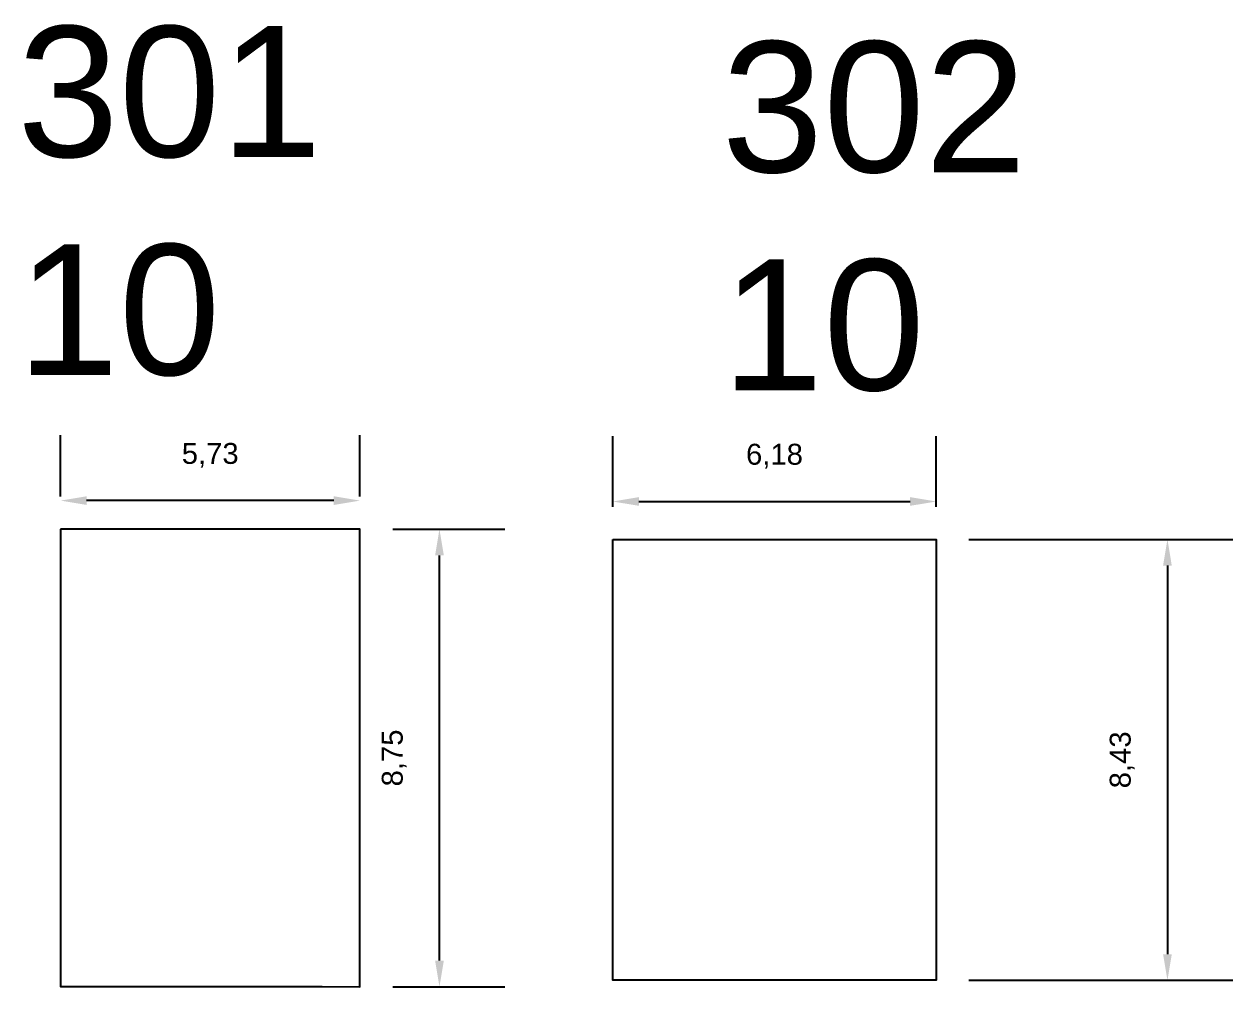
# Model space of a CAD drawing. Header units: millimetres. Extents: x 0 to 223, y -18 to 76.
# Drawn here: x 180.72 to 203.83, y 49.17 to 67.57 of the extents above; entities that cross this region are included whole.
import ezdxf

# ---------------------------------------------------------------- set-up
doc = ezdxf.new("R2010")
doc.units = ezdxf.units.MM
doc.layers.add('LOSAS', color=7, linetype='Continuous')
doc.styles.get("Standard").update_dxf_attribs({"font": 'arial.ttf'})
doc.dimstyles.new('ISO-25', dxfattribs={"dimtxt": 2.5, "dimasz": 2.5, "dimexe": 1.25, "dimexo": 0.625, "dimtad": 1, "dimtxsty": 'Standard', "dimcen": 2.5, "dimadec": 0, "dimazin": 0, "dimtfac": 1, "dimtmove": 0, "dimatfit": 3, "dimfxl": 1, "dimarcsym": 0})

# ---------------------------------------------------------------- blocks, each defined once
blk = doc.blocks.new('*D337')
at = {"layer": 'Defpoints', "color": 0, "transparency": 16777216}
for p in [(181.418, 58.467), (181.418, 57.921), (187.143, 57.921)]:
    blk.add_point(p, dxfattribs=at)
at = {"layer": 'LOSAS', "color": 0, "lineweight": -2, "transparency": 16777216}
for p, q in [((181.418, 58.546), (181.418, 59.717)), ((187.143, 58.546), (187.143, 59.717)), ((186.643, 58.467), (181.918, 58.467))]:
    blk.add_line(p, q, dxfattribs=at)
at = {"layer": 'LOSAS', "color": 0, "transparency": 16777216}
for points in [[(181.918, 58.55), (181.918, 58.384), (181.418, 58.467)], [(186.643, 58.55), (186.643, 58.384), (187.143, 58.467)]]:
    blk.add_solid(points, dxfattribs=at)
at = {"layer": 'LOSAS', "color": 0, "transparency": 16777216, "insert": (184.28, 59.332), "char_height": 0.4, "attachment_point": 5}
blk.add_mtext('5,73', dxfattribs=at)
blk = doc.blocks.new('*D338')
at = {"layer": 'Defpoints', "color": 0, "transparency": 16777216}
for p in [(187.143, 57.921), (188.662, 57.921), (187.143, 49.174)]:
    blk.add_point(p, dxfattribs=at)
at = {"layer": 'LOSAS', "color": 0, "lineweight": -2, "transparency": 16777216}
for p, q in [((187.768, 57.921), (189.912, 57.921)), ((188.662, 49.674), (188.662, 57.421)), ((187.768, 49.174), (189.912, 49.174))]:
    blk.add_line(p, q, dxfattribs=at)
at = {"layer": 'LOSAS', "color": 0, "transparency": 16777216}
for points in [[(188.579, 57.421), (188.746, 57.421), (188.662, 57.921)], [(188.579, 49.674), (188.746, 49.674), (188.662, 49.174)]]:
    blk.add_solid(points, dxfattribs=at)
at = {"layer": 'LOSAS', "color": 0, "transparency": 16777216, "insert": (187.797, 53.548), "char_height": 0.4, "attachment_point": 5, "rotation": 90}
blk.add_mtext('8,75', dxfattribs=at)
blk = doc.blocks.new('*D339')
at = {"layer": 'Defpoints', "color": 0, "transparency": 16777216}
for p in [(198.159, 58.45), (191.976, 57.725), (198.159, 57.725)]:
    blk.add_point(p, dxfattribs=at)
at = {"layer": 'LOSAS', "color": 0, "lineweight": -2, "transparency": 16777216}
for p, q in [((191.976, 58.35), (191.976, 59.7)), ((198.159, 58.35), (198.159, 59.7)), ((192.476, 58.45), (197.659, 58.45))]:
    blk.add_line(p, q, dxfattribs=at)
at = {"layer": 'LOSAS', "color": 0, "transparency": 16777216}
for points in [[(192.476, 58.534), (192.476, 58.367), (191.976, 58.45)], [(197.659, 58.534), (197.659, 58.367), (198.159, 58.45)]]:
    blk.add_solid(points, dxfattribs=at)
at = {"layer": 'LOSAS', "color": 0, "transparency": 16777216, "insert": (195.067, 59.316), "char_height": 0.4, "attachment_point": 5}
blk.add_mtext('6,18', dxfattribs=at)
blk = doc.blocks.new('*D340')
at = {"layer": 'Defpoints', "color": 0, "transparency": 16777216}
for p in [(198.159, 57.725), (198.159, 49.298), (202.579, 49.298)]:
    blk.add_point(p, dxfattribs=at)
at = {"layer": 'LOSAS', "color": 0, "lineweight": -2, "transparency": 16777216}
for p, q in [((198.784, 57.725), (203.829, 57.725)), ((202.579, 57.225), (202.579, 49.798)), ((198.784, 49.298), (203.829, 49.298))]:
    blk.add_line(p, q, dxfattribs=at)
at = {"layer": 'LOSAS', "color": 0, "transparency": 16777216}
for points in [[(202.495, 57.225), (202.662, 57.225), (202.579, 57.725)], [(202.495, 49.798), (202.662, 49.798), (202.579, 49.298)]]:
    blk.add_solid(points, dxfattribs=at)
at = {"layer": 'LOSAS', "color": 0, "transparency": 16777216, "insert": (201.713, 53.512), "char_height": 0.4, "attachment_point": 5, "rotation": 90}
blk.add_mtext('8,43', dxfattribs=at)

msp = doc.modelspace()

# ---------------------------------------------------------------- linework, layer by layer
at = {"layer": 'LOSAS'}
for points in [[(181.4177, 57.9211), (181.4177, 49.177), (186.4177, 49.177), (187.1428, 49.1739), (187.1428, 57.9211), (181.4177, 57.9211)], [(191.9759, 57.7249), (198.1589, 57.7249), (198.1589, 49.2985), (191.9759, 49.2985), (191.9759, 57.7249)]]:
    msp.add_lwpolyline(points, dxfattribs=at)

# ---------------------------------------------------------------- texts
at = {"layer": 'LOSAS', "char_height": 2.5, "attachment_point": 1}
for s, insert in [('301\\P10', (180.5906, 67.536)), ('302\\P10', (194.0568, 67.2441))]:
    msp.add_mtext_dynamic_manual_height_columns(s, width=1.238276, gutter_width=12.5, heights=[0], dxfattribs=dict(at, insert=insert))

# ---------------------------------------------------------------- dimensions: what is measured, and where the dimension line sits
at = {"layer": 'LOSAS'}
for base, p1, p2, picture, middle in [((181.4177, 58.4669), (187.1428, 57.9211), (181.4177, 57.9211), '*D337', (184.2802, 59.3323)), ((198.1589, 58.4504), (191.9759, 57.7249), (198.1589, 57.7249), '*D339', (195.0674, 59.3158))]:
    dim = msp.add_linear_dim(base=base, p1=p1, p2=p2, dimstyle='ISO-25', override={"dimtxt": 0.4, "dimasz": 0.5}, dxfattribs=at)
    dim.commit()
    dim.dimension.update_dxf_attribs({"geometry": picture, "text_midpoint": middle})
for p1, p2, distance, picture, middle in [((187.1428, 49.1739), (187.1428, 57.9211), -1.5195, '*D338', (187.7969, 53.5475)), ((198.1589, 57.7249), (198.1589, 49.2985), 4.4199, '*D340', (201.7134, 53.5117))]:
    dim = msp.add_aligned_dim(p1=p1, p2=p2, distance=distance, dimstyle='ISO-25', override={"dimtxt": 0.4, "dimasz": 0.5}, dxfattribs=at)
    dim.commit()
    dim.dimension.update_dxf_attribs({"geometry": picture, "text_midpoint": middle})

doc.saveas('drawing.dxf')
